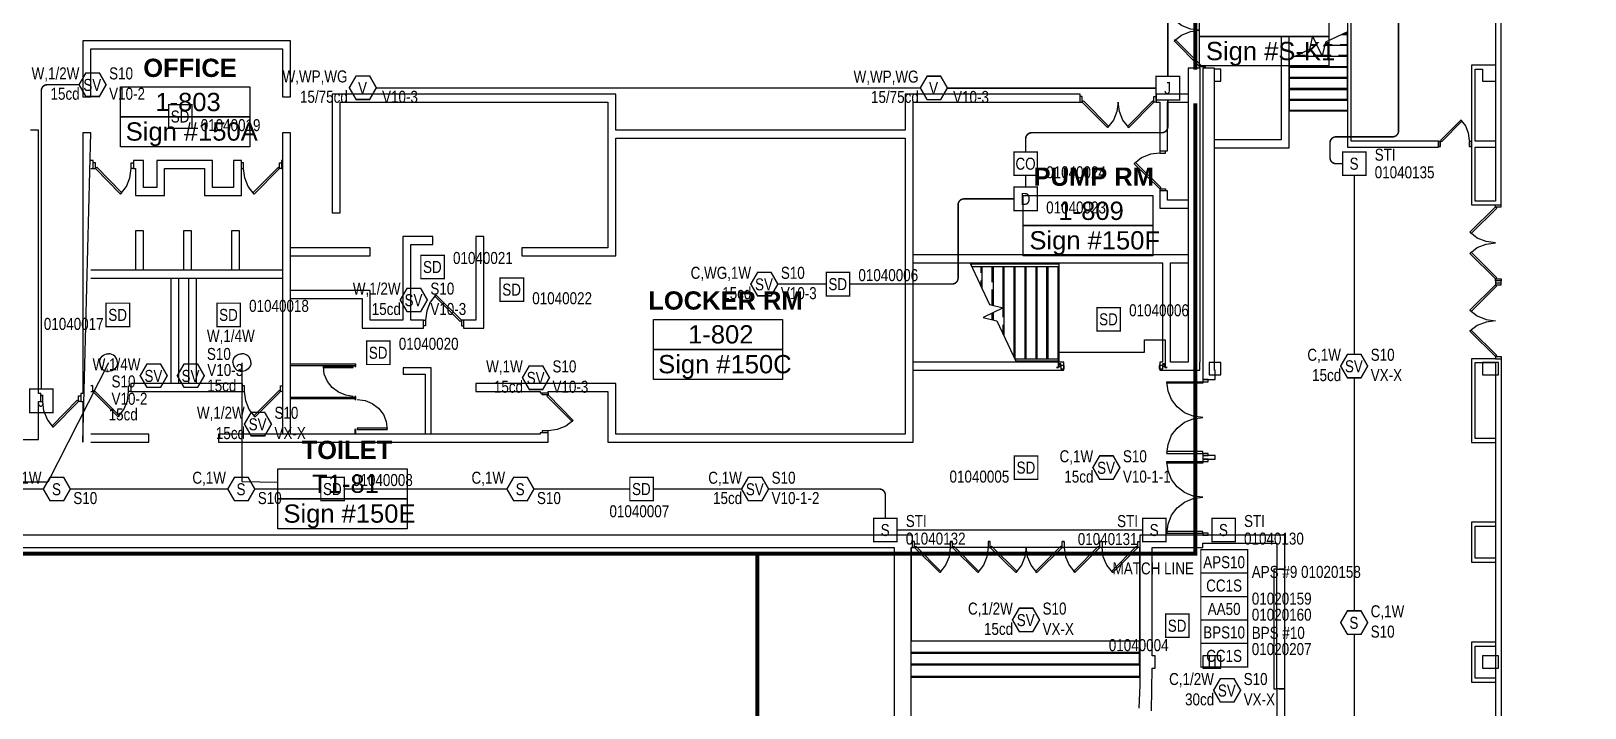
# Model space of a CAD drawing. Header units: inches. Extents: x 8199 to 15931, y 7617 to 15423.
# Drawn here: x 9695 to 11246, y 11676 to 12352 of the extents above; entities that cross this region are included whole.
import ezdxf
from ezdxf.enums import TextEntityAlignment as Align

# ---------------------------------------------------------------- set-up
doc = ezdxf.new("R2010")
doc.units = ezdxf.units.IN
doc.header["$LTSCALE"] = 0.25
doc.header["$MEASUREMENT"] = 0
for name, color, linetype in [('AMPLIFIER', 1, 'Continuous'), ('BACKGROUND', 8, 'Continuous'), ('CO DETECTOR', 1, 'Continuous'), ('CONDUIT', 6, 'Continuous'), ('HEAT DETECTOR', 1, 'Continuous'), ('JUNCTION BOX', 1, 'Continuous'), ('POWER SUPPLY', 1, 'Continuous'), ('PULL STATION', 1, 'Continuous'), ('SIGNAL MODULE', 1, 'Continuous'), ('SMOKE DETECTOR', 1, 'Continuous'), ('SPEAKER', 1, 'Continuous'), ('SPEAKER STROBE', 1, 'Continuous'), ('STROBE', 1, 'Continuous')]:
    doc.layers.add(name, color=color, linetype=linetype)
doc.styles.add('Arial', font='arial.ttf', dxfattribs={"width": 0.8})
doc.styles.add('ESSCOE_TEXT', font='arial.ttf', dxfattribs={"width": 0.8, "height": 12})
doc.styles.add('PDF Arial', font='arial.ttf')
doc.styles.add('PDF Arial Bold', font='arialbd.ttf')

# ---------------------------------------------------------------- blocks, each defined once
blk = doc.blocks.new('SIGA-278')
at = {"layer": 'PULL STATION', "const_width": 1.3}
blk.add_lwpolyline([(-11.5, -11.7), (-11.5, 11.7), (11.9, 11.7), (11.9, -11.7)], close=True, dxfattribs=at)
at = {"layer": 'PULL STATION', "style": 'Arial', "width": 0.8}
blk.add_text('S', height=12, dxfattribs=at).set_placement((0, 0), align=Align.MIDDLE)
for tag, p in [('ADDRESS', (20.6, 9)), ('ZONE', (20.6, -8.6))]:
    blk.add_attdef(tag, text='', height=12, dxfattribs=at).set_placement(p, align=Align.MIDDLE_LEFT)
blk.add_attdef('SUBSCRIPT', text='', height=12, dxfattribs=at).set_placement((-16.6, -9), align=Align.MIDDLE_RIGHT)
blk = doc.blocks.new('SIGA-HRD')
at = {"layer": 'HEAT DETECTOR', "const_width": 1.3}
blk.add_lwpolyline([(-11.5, -11.7), (-11.5, 11.7), (11.9, 11.7), (11.9, -11.7)], close=True, dxfattribs=at)
at = {"layer": 'HEAT DETECTOR', "style": 'Arial', "width": 0.8}
blk.add_text('D', height=12, dxfattribs=at).set_placement((0, 0), align=Align.MIDDLE)
for tag, p in [('ADDRESS', (20.6, 9)), ('ZONE', (20.6, -8.6))]:
    blk.add_attdef(tag, text='', height=12, dxfattribs=at).set_placement(p, align=Align.MIDDLE_LEFT)
blk.add_attdef('SUBSCRIPT', text='', height=12, dxfattribs=at).set_placement((-16.6, -9), align=Align.MIDDLE_RIGHT)
blk = doc.blocks.new('SIGA-COD')
at = {"layer": 'CO DETECTOR', "const_width": 1.3}
blk.add_lwpolyline([(-11.5, -11.7), (-11.5, 11.7), (11.9, 11.7), (11.9, -11.7)], close=True, dxfattribs=at)
at = {"layer": 'CO DETECTOR', "style": 'Arial', "width": 0.8}
blk.add_text('CO', height=12, dxfattribs=at).set_placement((0, 0), align=Align.MIDDLE)
for tag, p in [('ADDRESS', (20.6, 9)), ('ZONE', (20.6, -8.6))]:
    blk.add_attdef(tag, text='', height=12, dxfattribs=at).set_placement(p, align=Align.MIDDLE_LEFT)
blk.add_attdef('SUBSCRIPT', text='', height=12, dxfattribs=at).set_placement((-16.6, -9), align=Align.MIDDLE_RIGHT)
blk = doc.blocks.new('GC-S7')
at = {"layer": 'SPEAKER', "const_width": 1.46}
blk.add_lwpolyline([(13.8, 0.2), (7.1, 11.9), (-6.4, 11.9), (-13.2, 0.2), (-6.4, -11.5), (7.1, -11.5)], close=True, dxfattribs=at)
at = {"layer": 'SPEAKER', "style": 'Arial', "width": 0.8}
blk.add_text('S', height=12, dxfattribs=at).set_placement((0, 0), align=Align.MIDDLE)
for tag, p in [('C', (-15, 11.5)), ('1/2W', (-14.7, -8.8))]:
    blk.add_attdef(tag, text='', height=12, dxfattribs=at).set_placement(p, align=Align.MIDDLE_RIGHT)
blk.add_attdef('Speaker_Circuit', text='', height=12, dxfattribs=at).set_placement((16.8, -8.8), align=Align.MIDDLE_LEFT)
blk = doc.blocks.new('CS405-7A-T WITH LKW-1')
at = {"layer": 'STROBE', "const_width": 1.46}
blk.add_lwpolyline([(13.8, 0.2), (7.1, 11.9), (-6.4, 11.9), (-13.2, 0.2), (-6.4, -11.5), (7.1, -11.5)], close=True, dxfattribs=at)
at = {"layer": 'STROBE', "style": 'Arial', "width": 0.8}
blk.add_text('V', height=12, dxfattribs=at).set_placement((0, 0), align=Align.MIDDLE)
for tag, p in [('W-WP', (-15, 11.5)), ('15/75CD', (-14.7, -8.8))]:
    blk.add_attdef(tag, text='', height=12, dxfattribs=at).set_placement(p, align=Align.MIDDLE_RIGHT)
blk.add_attdef('Visual_Circuit', text='', height=12, dxfattribs=at).set_placement((19.5, -8.8), align=Align.MIDDLE_LEFT)
blk = doc.blocks.new('G4-S7VM')
at = {"layer": 'SPEAKER STROBE', "const_width": 1.46}
blk.add_lwpolyline([(13.8, 0.2), (7.1, 11.9), (-6.4, 11.9), (-13.2, 0.2), (-6.4, -11.5), (7.1, -11.5)], close=True, dxfattribs=at)
at = {"layer": 'SPEAKER STROBE', "style": 'Arial', "width": 0.8}
blk.add_text('SV', height=12, dxfattribs=at).set_placement((0, 0), align=Align.MIDDLE)
for tag, p in [('W', (-12.9, 11.5)), ('CANDELA', (-12.6, -8.8)), ('1/2W', (-12.6, -29.2))]:
    blk.add_attdef(tag, text='', height=12, dxfattribs=at).set_placement(p, align=Align.MIDDLE_RIGHT)
for tag, p in [('Speaker_Circuit', (16.8, 11.5)), ('Visual_Circuit', (16.8, -8.8))]:
    blk.add_attdef(tag, text='', height=12, dxfattribs=at).set_placement(p, align=Align.MIDDLE_LEFT)
blk = doc.blocks.new('SIGA-PD')
at = {"layer": 'SMOKE DETECTOR', "const_width": 1.3}
blk.add_lwpolyline([(-11.5, -11.7), (-11.5, 11.7), (11.9, 11.7), (11.9, -11.7)], close=True, dxfattribs=at)
at = {"layer": 'SMOKE DETECTOR', "style": 'Arial', "width": 0.8}
blk.add_text('SD', height=12, dxfattribs=at).set_placement((0, 0), align=Align.MIDDLE)
for tag, p in [('ADDRESS', (20.6, 9)), ('ZONE', (20.6, -8.6))]:
    blk.add_attdef(tag, text='', height=12, dxfattribs=at).set_placement(p, align=Align.MIDDLE_LEFT)
blk.add_attdef('SUBSCRIPT', text='', height=12, dxfattribs=at).set_placement((-16.6, -9), align=Align.MIDDLE_RIGHT)
blk = doc.blocks.new('GC-S7VM')
at = {"layer": 'SPEAKER STROBE', "const_width": 1.46}
blk.add_lwpolyline([(13.8, 0.2), (7.1, 11.9), (-6.4, 11.9), (-13.2, 0.2), (-6.4, -11.5), (7.1, -11.5)], close=True, dxfattribs=at)
at = {"layer": 'SPEAKER STROBE', "style": 'Arial', "width": 0.8}
blk.add_text('SV', height=12, dxfattribs=at).set_placement((0, 0), align=Align.MIDDLE)
for tag, p in [('C', (-12.9, 11.5)), ('CANDELA', (-12.6, -8.8)), ('1/2W', (-12.6, -29.2))]:
    blk.add_attdef(tag, text='', height=12, dxfattribs=at).set_placement(p, align=Align.MIDDLE_RIGHT)
for tag, p in [('Speaker_Circuit', (16.8, 11.5)), ('Visual_Circuit', (16.8, -8.8))]:
    blk.add_attdef(tag, text='', height=12, dxfattribs=at).set_placement(p, align=Align.MIDDLE_LEFT)
blk = doc.blocks.new('APS10A')
at = {"layer": 'POWER SUPPLY', "const_width": 1.25}
blk.add_lwpolyline([(-23.2, 12.4), (23.6, 12.4), (23.6, -11), (-23.2, -11)], close=True, dxfattribs=at)
at = {"layer": 'POWER SUPPLY', "style": 'Arial', "width": 0.8}
blk.add_text('APS10', height=12, dxfattribs=at).set_placement((0, 0), align=Align.MIDDLE)
for tag, p in [('SUBSCRIPT', (27.6, 11)), ('PANEL_#', (27.6, -9.7))]:
    blk.add_attdef(tag, text='', height=12, dxfattribs=at).set_placement(p, align=Align.MIDDLE_LEFT)
blk = doc.blocks.new('SIGA-CC1S')
at = {"layer": 'SIGNAL MODULE', "const_width": 1.25}
blk.add_lwpolyline([(-23.2, 12.4), (23.6, 12.4), (23.6, -11), (-23.2, -11)], close=True, dxfattribs=at)
at = {"layer": 'SIGNAL MODULE', "style": 'Arial', "width": 0.8}
blk.add_text('CC1S', height=12, dxfattribs=at).set_placement((0, 0), align=Align.MIDDLE)
for tag, p in [('ADDRESS', (28.8, 11.6)), ('SUBSCRIPT', (28.8, -10.7))]:
    blk.add_attdef(tag, text='', height=12, dxfattribs=at).set_placement(p, align=Align.MIDDLE_LEFT)
blk = doc.blocks.new('SIGA-AA50')
at = {"layer": 'AMPLIFIER', "const_width": 1.25}
blk.add_lwpolyline([(-23.2, 12.4), (23.6, 12.4), (23.6, -11), (-23.2, -11)], close=True, dxfattribs=at)
at = {"layer": 'AMPLIFIER', "style": 'Arial', "width": 0.8}
blk.add_text('AA50', height=12, dxfattribs=at).set_placement((0, 0), align=Align.MIDDLE)
blk.add_attdef('SUBSCRIPT', text='', height=12, dxfattribs=at).set_placement((27.6, 11), align=Align.MIDDLE_LEFT)
blk = doc.blocks.new('BPS10A')
at = {"layer": 'POWER SUPPLY', "const_width": 1.25}
blk.add_lwpolyline([(-23.2, 12.4), (23.6, 12.4), (23.6, -11), (-23.2, -11)], close=True, dxfattribs=at)
at = {"layer": 'POWER SUPPLY', "style": 'Arial', "width": 0.8}
blk.add_text('BPS10', height=12, dxfattribs=at).set_placement((0, 0), align=Align.MIDDLE)
for tag, p in [('SUBSCRIPT', (27.6, 11)), ('PANEL_#', (27.6, -9.7))]:
    blk.add_attdef(tag, text='', height=12, dxfattribs=at).set_placement(p, align=Align.MIDDLE_LEFT)
blk = doc.blocks.new('JUNCTION BOX')
at = {"const_width": 1.3}
blk.add_lwpolyline([(-11.5, -11.7), (-11.5, 11.7), (11.9, 11.7), (11.9, -11.7)], close=True, dxfattribs=at)
at = {"style": 'Arial', "width": 0.8}
blk.add_text('J', height=12, dxfattribs=at).set_placement((0, 0), align=Align.MIDDLE)
blk.add_attdef('SUBSCRIPT', text='', height=12, dxfattribs=at).set_placement((-16.6, -9), align=Align.MIDDLE_RIGHT)

msp = doc.modelspace()

# ---------------------------------------------------------------- linework, layer by layer
at = {"lineweight": 0, "const_width": 4}
for points in [[(12241.7, 12975), (10857, 12975), (10857, 12313.2)], [(10857, 12279.8), (10857, 11830.1), (10419.9, 11830.1), (10419.9, 11086.4)], [(10419.9, 11830.1), (8518.9, 11830.1)]]:
    msp.add_lwpolyline(points, dxfattribs=at)
at = {"layer": 'BACKGROUND'}
for points in [[(11131.1, 12129.9), (11138.5, 12135.6), (11147.4, 12139.1), (11156.6, 12140.4), (11147.4, 12141.6), (11138.5, 12145.1), (11131.1, 12150.9), (11156.6, 12176.4), (11156.6, 12178.3), (11162.4, 12178.3), (11162.4, 12490.5), (11156.6, 12490.5), (11156.6, 12492.4), (11131.1, 12517.9), (11138.5, 12523.6), (11147.4, 12527.1), (11156.6, 12528.4), (11162.4, 12528.4), (11162.4, 12530.3), (11156.6, 12530.3), (11156.6, 12528.4)], [(10876.3, 12482.8), (10880.7, 12482.8), (10880.7, 12413.4), (10884.9, 12413.4), (10884.9, 12482.8), (11008.8, 12482.8), (11008.8, 12242), (11008.8, 12235.9), (11099.6, 12235.9), (11099.6, 12242), (11012.6, 12242), (11012.6, 12482.8), (11012.6, 12487), (10898.2, 12487), (10898.2, 12495.9), (10898.2, 12500), (10876.3, 12500)], [(10836.1, 12342), (10843.4, 12347.8), (10852.1, 12351.3), (10861.3, 12352.5), (10852.1, 12353.8), (10843.4, 12357.3), (10836.1, 12363.1)], [(10876.3, 12235.3), (10942.8, 12235.3), (10950.8, 12235.3), (10950.8, 12346.5), (10942.8, 12346.5), (10942.8, 12243.3), (10876.3, 12243.3)], [(11008.8, 12282.8), (11008.8, 12293.6), (11008.8, 12304.8), (11008.8, 12315.6), (11008.8, 12326.7), (11008.8, 12337.6), (11008.8, 12348.4), (11008.8, 12350.9), (10987.1, 12340.8), (10983.6, 12327.1), (10974.1, 12347.1), (10970.9, 12333.4), (10948.9, 12323.2)], [(11003.4, 12348.4), (11008.8, 12348.4)], [(11005.6, 12349.7), (11008.8, 12349.7)], [(10971.8, 12337.6), (10978.5, 12337.6)], [(10972.2, 12338.5), (10978.2, 12338.5)], [(10986.2, 12337.6), (11008.8, 12337.6)], [(10986.5, 12338.5), (10993.8, 12338.5)], [(11001.5, 12338.5), (11008.8, 12338.5)], [(10575.5, 12120.3), (10824.3, 12120.3), (10824.3, 12021.2), (10821.5, 12021.2), (10821.5, 12013.2), (10824.3, 12013.2), (10832.3, 12013.2), (10861.6, 12013.2), (10861.6, 12021.2), (10861.9, 12021.2), (10861.9, 12314.6), (10849.8, 12314.6)], [(10861.3, 12314.6), (10861.3, 12316.5), (10867, 12316.5), (10867, 12314.6)], [(10876.3, 12314.6), (10864.5, 12314.6), (10864.5, 12013.2), (10864.5, 12004), (10876.9, 12004), (10876.9, 12013.2), (10876.3, 12013.2)], [(10876.3, 12301.6), (10882.6, 12301.6), (10882.6, 12313.7), (10876.3, 12313.7)], [(10951.1, 12282.8), (11008.8, 12282.8), (11008.8, 12271.9), (10951.1, 12271.9), (10951.1, 12282.8), (10951.1, 12293.6), (10951.1, 12304.8), (10951.1, 12315.6), (10951.1, 12324.2)], [(10951.1, 12315.6), (11008.8, 12315.6)], [(10956.2, 12326.7), (11008.8, 12326.7)], [(10958.5, 12327.7), (10967.1, 12327.7)], [(10974.7, 12327.7), (10983.3, 12327.7)], [(10983.6, 12327.7), (10992.5, 12327.7)], [(10999.9, 12327.7), (11008.8, 12327.7)], [(11156.6, 12317.8), (11136.5, 12317.8), (11132.7, 12317.8), (11132.7, 12242), (11132.7, 12235.9), (11132.7, 12178.3), (11136.5, 12178.3), (11156.6, 12178.3)], [(11156.6, 12242), (11136.5, 12242), (11136.5, 12313.7), (11143.6, 12313.7), (11143.6, 12301.6), (11156.6, 12301.6)], [(10951.1, 12304.8), (11008.8, 12304.8)], [(10575.5, 12280.9), (10742.1, 12280.9), (10742.1, 12288.8), (10575.5, 12288.8), (10567.6, 12288.8), (10567.6, 12252.8), (10278.6, 12252.8), (10278.6, 12280.9), (10278.6, 12288.8), (10003.7, 12288.8), (9995.7, 12288.8), (9995.7, 12170.3), (10003.7, 12170.3), (10003.7, 12280.9), (10270.6, 12280.9), (10270.6, 12135.3), (10184.9, 12135.3), (10184.9, 12127.3), (10270.6, 12127.3), (10278.6, 12127.3), (10278.6, 12244.9), (10567.6, 12244.9), (10567.6, 11949.5), (10278.6, 11949.5), (10278.6, 11991.9), (10278.6, 11999.9), (10139.1, 11999.9), (10139.1, 11991.9), (10203.1, 11991.9), (10203.1, 11990.6), (10211.1, 11990.6), (10211.1, 11988.7), (10236.2, 11963.2), (10228.9, 11957.5), (10220.3, 11954), (10211.1, 11952.7)], [(10742.1, 12280.9), (10744.1, 12280.9), (10744.1, 12286.6), (10742.1, 12286.6)], [(10818, 12280.9), (10815.7, 12280.9), (10815.7, 12286.6), (10818, 12286.6)], [(10849.8, 12288.8), (10818, 12288.8), (10818, 12280.9), (10821.5, 12280.9), (10821.5, 12232.1), (10829.4, 12232.1), (10829.4, 12280.9), (10849.8, 12280.9)], [(10951.1, 12293.6), (11008.8, 12293.6)], [(10790.6, 12255.4), (10784.8, 12263), (10781.3, 12271.6), (10780.1, 12280.9), (10778.8, 12271.6), (10775.3, 12263), (10769.5, 12255.4)], [(9414.3, 11972.5), (9421.6, 11966.7), (9430.2, 11963.2), (9439.4, 11962), (9439.4, 11960), (9439.4, 11944.1), (9447.4, 11944.1), (9702.6, 11944.1), (9702.6, 11952.1), (9702.6, 11982), (9704.8, 11982), (9704.8, 11990), (9702.6, 11990), (9702.6, 12252.8), (9694.6, 12252.8)], [(11122.2, 12263), (11126.7, 12257.3), (11129.5, 12250.3), (11130.5, 12242.6)], [(9754.8, 12250.3), (9746.9, 12250.3), (9746.9, 11990), (9744.7, 11990), (9744.7, 11982), (9746.9, 11982), (9746.9, 11941.6)], [(9954, 12250.3), (9946, 12250.3)], [(11156.6, 12182.1), (11136.5, 12182.1), (11136.5, 12235.9), (11156.6, 12235.9)], [(9754.8, 12214.6), (9757.1, 12214.6), (9757.1, 12222.6), (9754.8, 12222.6)], [(9757.1, 12214.6), (9759.3, 12214.6), (9759.3, 12220.3), (9757.1, 12220.3)], [(9797.2, 12214.6), (9795, 12214.6), (9795, 12220.3), (9797.2, 12220.3)], [(9905.2, 12222.6), (9905.2, 12222.6)], [(9905.2, 12214.6), (9907.1, 12214.6), (9907.1, 12220.3), (9905.2, 12220.3)], [(9945, 12214.6), (9943.1, 12214.6), (9943.1, 12220.3), (9945, 12220.3)], [(9946, 12222.6), (9945, 12222.6), (9945, 12214.6), (9946, 12214.6)], [(10821.5, 12229.9), (10812.2, 12228.9), (10803.3, 12225.1), (10796, 12219.4), (10821.5, 12194.2), (10821.5, 12192.3), (10821.5, 12175.1), (10829.4, 12175.1), (10849.8, 12175.1)], [(10796, 12219.4), (10797.3, 12220.6), (10822.7, 12195.5), (10821.5, 12194.2), (10827.2, 12194.2), (10827.2, 12192.3)], [(10821.5, 12232.1), (10821.5, 12229.9), (10827.2, 12229.9), (10827.2, 12232.1)], [(9784.5, 12189.1), (9790.2, 12196.8), (9793.7, 12205.4), (9795, 12214.6)], [(9905.2, 12214.6), (9905.2, 12214.6)], [(9917.6, 12189.1), (9911.9, 12196.8), (9908.4, 12205.4), (9907.1, 12214.6)], [(10849.8, 12183.1), (10829.4, 12183.1), (10829.4, 12192.3), (10821.5, 12192.3)], [(11131.1, 12150.9), (11132.4, 12149.6), (11157.9, 12175.1), (11156.6, 12176.4), (11162.4, 12176.4), (11162.4, 12178.3)], [(9807.4, 12113), (9807.4, 12152.5), (9799.4, 12152.5), (9799.4, 12113)], [(9855.2, 12113), (9855.2, 12152.5), (9847.2, 12152.5), (9847.2, 12113)], [(9903, 12113), (9903, 12152.5), (9895, 12152.5), (9895, 12113)], [(9954, 12084.9), (10025.6, 12084.9), (10025.6, 12055.3), (10033.6, 12055.3), (10086.8, 12055.3), (10086.8, 12063.3), (10074.1, 12063.3), (10074.1, 12138.8), (10096.1, 12138.8), (10096.1, 12146.7), (10066.1, 12146.7), (10066.1, 12138.8), (10066.1, 12063.3), (10033.6, 12063.3), (10033.6, 12084.9), (10033.6, 12092.9), (9954, 12092.9)], [(9954, 12127.3), (10033.6, 12127.3), (10033.6, 12135.3), (9954, 12135.3)], [(10849.8, 12128.3), (10575.5, 12128.3)], [(10643.4, 12110.4), (10643.4, 12116.8)], [(10644.3, 12094.2), (10644.3, 12116.8)], [(10654.2, 12101.2), (10654.2, 12116.8)], [(10655.5, 12077.9), (10655.5, 12116.8)], [(10666.3, 12047.3), (10666.3, 12116.8)], [(10677.1, 12024.4), (10677.1, 12116.8)], [(10688.3, 12024.4), (10688.3, 12116.8)], [(10699.1, 12024.4), (10699.1, 12116.8)], [(10710.3, 12024.4), (10710.3, 12116.8)], [(10849.8, 12021.2), (10832.3, 12021.2), (10832.3, 12120.3), (10849.8, 12120.3)], [(9834.5, 12105), (9834.5, 11999.9)], [(9842.5, 11999.9), (9842.5, 12105)], [(9852.3, 12105), (9852.3, 11999.9)], [(9860.3, 11999.9), (9860.3, 12105)], [(10643.4, 12096.4), (10643.4, 12102.8)], [(11156.6, 12102.5), (11156.6, 12104.4), (11162.4, 12104.4), (11162.4, 12102.5)], [(11156.6, 12100.5), (11156.6, 12098.6), (11162.4, 12098.6), (11162.4, 12100.5)], [(10099.2, 12088.4), (10093.5, 12081.1), (10090, 12072.5), (10088.7, 12063.3)], [(10654.2, 12078.2), (10654.2, 12093.9)], [(10654.2, 12063.6), (10654.2, 12070.3)], [(10655.5, 12063.6), (10655.5, 12070.6)], [(10665.4, 12066.1), (10665.4, 12075.4)], [(11131.1, 12073.1), (11138.5, 12067.4), (11147.4, 12063.9), (11156.6, 12062.6), (11147.4, 12061.4), (11138.5, 12057.9), (11131.1, 12052.1), (11156.6, 12026.9), (11156.6, 12024.7), (11162.4, 12024.7), (11162.4, 11419.4), (11156.6, 11419.4), (11156.6, 11417.2), (11131.1, 11392), (11138.5, 11386.3), (11147.4, 11382.8), (11156.6, 11381.5), (11147.4, 11380.2), (11138.5, 11376.7), (11131.1, 11371)], [(10086.8, 12063.3), (10088.7, 12063.3), (10088.7, 12057.5), (10086.8, 12057.5)], [(10126.6, 12063.3), (10124.7, 12063.3), (10124.7, 12057.5), (10126.6, 12057.5)], [(10665.4, 12049.2), (10665.4, 12058.5)], [(11131.1, 12052.1), (11132.4, 12053.4), (11157.9, 12027.9), (11156.6, 12026.9), (11162.4, 12026.9), (11162.4, 12024.7)], [(10720.5, 12016.1), (10718.6, 12016.1), (10720.5, 12016.1), (10720.5, 12018.7), (10720.5, 12018.3), (10720.5, 12016.1), (10720.5, 12031.4), (10806.2, 12031.4), (10806.2, 12043.5), (10826.9, 12043.5), (10826.9, 12031.4), (10826.9, 12016.1)], [(9772.4, 12020.6), (9711.8, 11901.7), (9682.8, 11901.7)], [(9905.5, 12020.6), (9905.5, 11902.1), (9941.5, 11901.7)], [(9954, 12018), (10018.3, 12018), (10018.3, 12017.1), (10019.3, 12017.1), (10019.3, 12019.3), (10018.3, 12019.3), (9954, 12019.3)], [(10575.5, 12013.2), (10722.7, 12013.2), (10725.9, 12013.2), (10725.9, 12021.2), (10722.7, 12021.2), (10575.5, 12021.2)], [(10720.5, 12018.7), (10720.5, 12018.7)], [(10720.5, 12018.7), (10720.5, 12018.7)], [(10720.5, 12018.7), (10720.5, 12018.7)], [(10720.5, 12018.7), (10720.5, 12018.7)], [(10720.5, 12018.7), (10720.5, 12018.7)], [(10720.5, 12018.7), (10720.5, 12018.7)], [(10723, 12019.6), (10723, 12019.6)], [(10824.3, 12019.6), (10824.3, 12019.6)], [(10826.9, 12018.7), (10826.9, 12018.7)], [(10826.9, 12018.7), (10826.9, 12018.7)], [(10826.9, 12018.7), (10826.9, 12018.7)], [(10826.9, 12018.7), (10826.9, 12018.7)], [(10826.9, 12018.7), (10826.9, 12018.7)], [(11156.6, 12024.7), (11136.5, 12024.7), (11132.7, 12024.7), (11132.7, 11941.2), (11136.5, 11941.2), (11156.6, 11941.2)], [(11156.6, 11945.1), (11136.5, 11945.1), (11136.5, 12020.9), (11156.6, 12020.9)], [(10016.7, 11987.1), (10009.1, 11988.4), (10001.8, 11991.3), (9995.7, 11996), (9990.9, 12002.1), (9987.7, 12009.4), (9986.8, 12017.1), (9986.8, 12016.1), (10016.7, 12016.1), (10016.7, 12017.1), (9986.8, 12017.1)], [(10094.5, 11949.5), (10094.5, 12015.5), (10088.4, 12015.5), (10066.4, 12015.5), (10066.4, 12009.4), (10088.4, 12009.4), (10088.4, 11949.5)], [(10718.6, 12016.1), (10718.6, 12016.1)], [(10718.6, 12016.1), (10718.6, 12016.1)], [(10718.6, 12016.1), (10718.6, 12016.1)], [(10718.6, 12016.1), (10718.6, 12016.1)], [(10718.6, 12016.1), (10718.6, 12016.1)], [(10718.6, 12016.1), (10718.6, 12016.1)], [(10718.6, 12016.1), (10718.6, 12016.1)], [(10720.5, 12016.1), (10720.5, 12016.1)], [(10720.5, 12016.1), (10720.5, 12016.1)], [(10720.5, 12016.1), (10720.5, 12016.1)], [(10720.5, 12016.1), (10720.5, 12016.1)], [(10720.5, 12016.1), (10720.5, 12016.1)], [(10720.5, 12016.1), (10720.5, 12016.1)], [(10720.5, 12016.1), (10720.5, 12016.1)], [(10720.5, 12016.1), (10720.5, 12016.1)], [(10720.5, 12016.1), (10720.5, 12016.1)], [(10723, 12017.1), (10723, 12017.1)], [(10824.3, 12017.1), (10824.3, 12017.1)], [(10826.9, 12016.1), (10826.9, 12016.1)], [(10826.9, 12016.1), (10826.9, 12016.1)], [(10826.9, 12016.1), (10826.9, 12016.1)], [(10826.9, 12016.1), (10826.9, 12016.1)], [(10826.9, 12016.1), (10826.9, 12016.1)], [(10826.9, 12016.1), (10826.9, 12016.1)], [(10826.9, 12016.1), (10826.9, 12016.1)], [(10826.9, 12016.1), (10826.9, 12016.1)], [(10828.5, 12016.1), (10828.5, 12016.1)], [(10828.8, 12016.1), (10828.8, 12016.1)], [(10828.8, 12016.1), (10828.8, 12016.1)], [(10828.8, 12016.1), (10828.8, 12016.1)], [(10828.8, 12016.1), (10828.8, 12016.1)], [(10828.8, 12016.1), (10828.8, 12016.1)], [(9704.8, 11982), (9706.7, 11982), (9706.7, 11987.8), (9704.8, 11987.8)], [(9744.7, 11982), (9742.4, 11982), (9742.4, 11987.8), (9744.7, 11987.8)], [(9754.8, 11991.9), (9756.8, 11991.9), (9756.8, 11997.6), (9754.8, 11997.6)], [(9781.9, 11966.7), (9787.7, 11974.1), (9791.5, 11982.7), (9792.4, 11991.9)], [(9794.7, 11991.9), (9792.4, 11991.9), (9792.4, 11997.6), (9794.7, 11997.6)], [(9794.7, 11999.9), (9794.7, 11991.9), (9906.2, 11991.9), (9906.2, 11999.9)], [(9906.2, 11991.9), (9908.1, 11991.9), (9908.1, 11997.6), (9906.2, 11997.6)], [(9918.6, 11966.7), (9912.9, 11974.1), (9909.4, 11982.7), (9908.1, 11991.9)], [(9946, 11991.9), (9944.1, 11991.9), (9944.1, 11997.6), (9946, 11997.6)], [(10236.2, 11963.2), (10235, 11962), (10209.8, 11987.4), (10211.1, 11988.7), (10205.3, 11988.7), (10205.3, 11990.6)], [(10211.1, 11990.6), (10211.1, 11991.9), (10270.6, 11991.9), (10270.6, 11941.6), (10278.6, 11941.6), (10575.5, 11941.6), (10575.5, 11949.5)], [(10828.5, 11930.1), (10829.8, 11939.3), (10833.3, 11948.3), (10839, 11955.6), (10846.3, 11961.3), (10854.9, 11964.8), (10864.5, 11966.1), (10854.9, 11967.4), (10846.3, 11970.9), (10839, 11976.6), (10833.3, 11983.9), (10829.8, 11992.5), (10828.5, 12001.8)], [(9717.3, 11956.5), (9711.5, 11964.2), (9708, 11972.8), (9706.7, 11982)], [(9954, 11985.2), (10018.3, 11985.2), (10018.3, 11983.9), (10019.3, 11983.9), (10019.3, 11987.1), (10018.3, 11987.1), (10018.3, 11986.2), (9954, 11986.2)], [(10020.5, 11983.9), (10028.5, 11983), (10035.5, 11980.1), (10041.9, 11975.3), (10046.7, 11969), (10049.5, 11962), (10050.5, 11954), (10050.5, 11955.3), (10020.5, 11955.3), (10020.5, 11954), (10050.5, 11954)], [(9754.8, 11941.6), (9812.5, 11941.6), (9812.5, 11949.5), (9754.8, 11949.5)], [(9882.3, 11949.5), (9882.3, 11941.6), (10211.1, 11941.6), (10211.1, 11949.5), (10211.1, 11950.8), (10203.1, 11950.8), (10203.1, 11949.5)], [(10019.3, 11949.5), (10019.3, 11954), (10018.3, 11954), (10018.3, 11949.5)], [(10211.1, 11950.8), (10211.1, 11952.7), (10205.3, 11952.7), (10205.3, 11950.8)], [(10828.5, 11850.5), (10829.8, 11859.7), (10833.3, 11868.6), (10839, 11875.9), (10846.3, 11881.7), (10854.9, 11885.2), (10864.5, 11886.5), (10854.9, 11887.7), (10846.3, 11891.2), (10839, 11897), (10833.3, 11904.3), (10829.8, 11912.9), (10828.5, 11922.1)], [(10573.6, 11653.2), (10573.6, 11836.4), (10574.9, 11836.4), (10574.9, 11848.5), (10573.6, 11848.5), (10556.4, 11848.5), (9381.8, 11848.5)], [(10940.3, 11695.3), (10946.4, 11695.3), (10946.4, 11814.8), (10946.4, 11848.5), (10938.4, 11848.5), (10876.9, 11848.5), (10864.5, 11848.5), (10801.7, 11848.5), (10801.7, 11836.4), (10799.8, 11836.4), (10774.6, 11811.3), (10768.9, 11818.6), (10765.1, 11827.2), (10764.1, 11836.4), (10761.9, 11836.4), (10736.7, 11811.3), (10735.4, 11812.5), (10760.6, 11837.7), (10761.9, 11836.4)], [(11156.6, 11861.6), (11136.5, 11861.6), (11132.7, 11861.6), (11132.7, 11821.8), (11136.5, 11821.8), (11156.6, 11821.8)], [(11156.6, 11825.6), (11136.5, 11825.6), (11136.5, 11857.5), (11156.6, 11857.5)], [(9381.8, 11836.4), (10556.4, 11836.4), (10556.4, 11653.2)], [(10573.6, 11719.2), (10801.4, 11719.2), (10801.4, 11731), (10801.4, 11743.1), (10801.7, 11743.1), (10801.7, 11836.4), (10574.9, 11836.4), (10576.8, 11836.4), (10576.8, 11842.2), (10574.9, 11842.2)], [(10573.6, 11836.4), (10573.6, 11743.1), (10801.7, 11743.1)], [(10614.7, 11836.4), (10612.5, 11836.4), (10611.5, 11827.2), (10607.7, 11818.6), (10602, 11811.3)], [(10612.5, 11842.2), (10612.5, 11836.4), (10614.7, 11836.4), (10614.7, 11842.2), (10612.5, 11842.2), (10614.7, 11842.2)], [(10652.3, 11836.4), (10650.4, 11836.4), (10649.1, 11827.2), (10645.6, 11818.6), (10639.9, 11811.3)], [(10650.4, 11842.2), (10650.4, 11836.4), (10652.3, 11836.4), (10652.3, 11842.2), (10650.4, 11842.2), (10652.3, 11842.2)], [(10698.8, 11811.3), (10693.1, 11818.6), (10689.6, 11827.2), (10688.3, 11836.4), (10687, 11827.2), (10683.5, 11818.6), (10677.8, 11811.3)], [(10726.2, 11842.2), (10726.2, 11836.4), (10724.3, 11836.4), (10724.3, 11842.2), (10726.2, 11842.2), (10724.3, 11842.2)], [(10724.3, 11836.4), (10726.2, 11836.4), (10727.5, 11827.2), (10731, 11818.6), (10736.7, 11811.3)], [(10764.1, 11842.2), (10764.1, 11836.4), (10761.9, 11836.4), (10761.9, 11842.2), (10764.1, 11842.2), (10761.9, 11842.2)], [(10774.6, 11811.3), (10773.4, 11812.5), (10798.5, 11837.7), (10799.8, 11836.4), (10799.8, 11842.2), (10801.7, 11842.2)], [(10801.7, 11836.4), (10801.7, 11721.7), (10801.7, 11698.8), (10800.8, 11675.9)], [(10813.2, 11673.3), (10813.8, 11694.7), (10814.1, 11716), (10817, 11716), (10817, 11728.1), (10814.1, 11728.1), (10814.1, 11836.4), (10864.5, 11836.4), (10864.5, 11840.6), (10876.9, 11840.6), (10938.4, 11840.6), (10938.4, 11814.8), (10946.4, 11814.8), (10940.3, 11814.8)], [(10938.4, 11695.3), (10938.4, 11814.8)], [(10573.6, 11743.1), (10801.4, 11743.1)], [(11156.6, 11741.8), (11136.5, 11741.8), (11132.7, 11741.8), (11132.7, 11702), (11136.5, 11702), (11156.6, 11702)], [(10573.6, 11731), (10801.4, 11731)], [(11156.6, 11706.1), (11136.5, 11706.1), (11136.5, 11738), (11156.6, 11738)], [(10801.4, 11719.2), (10801.4, 11707.1), (10801.7, 11707.1)], [(10573.6, 11707.1), (10801.4, 11707.1)], [(10940.3, 11653.6), (10946.4, 11653.6), (10946.4, 11695.3), (10938.4, 11695.3), (10938.4, 11653.6), (10946.4, 11653.6), (10946.4, 11534.1), (10940.3, 11534.1)]]:
    msp.add_lwpolyline(points, dxfattribs=at)
at = {"layer": 'BACKGROUND', "ltscale": 0.903333}
msp.add_lwpolyline([(11156.6, 12490.5), (11156.6, 12182.1)], dxfattribs=at)
at = {"layer": 'BACKGROUND'}
for points in [[(10861.3, 12346.5), (10861.3, 12376.4), (10990.3, 12376.4), (10990.3, 12346.5)], [(10861.3, 12316.9), (10861.3, 12346.5), (10990.3, 12346.5), (10990.3, 12316.9)], [(9754.8, 12342), (9746.9, 12342), (9746.9, 12286), (9754.8, 12286), (9754.8, 12334.1), (9946, 12334.1), (9946, 12286), (9954, 12286), (9954, 12334.1), (9954, 12342)], [(10862.6, 12317.8), (10837.1, 12343.3), (10836.1, 12342), (10861.3, 12316.5)], [(9784.5, 12266.2), (9784.5, 12296.2), (9913.5, 12296.2), (9913.5, 12266.2)], [(10745.3, 12282.1), (10770.8, 12256.6), (10769.5, 12255.4), (10744.1, 12280.9)], [(10814.8, 12282.1), (10789.3, 12256.6), (10790.6, 12255.4), (10815.7, 12280.9)], [(9784.5, 12236.3), (9784.5, 12266.2), (9913.5, 12266.2), (9913.5, 12236.3)], [(11103.1, 12241.4), (11123.5, 12262.1), (11122.2, 12263), (11101.8, 12242.6)], [(11099.6, 12236.6), (11101.8, 12236.6), (11101.8, 12241.4), (11099.6, 12241.4)], [(11130.5, 12236.6), (11132.7, 12236.6), (11132.7, 12241.4), (11130.5, 12241.4)], [(9868.3, 12214.6), (9868.3, 12187.5), (9876.2, 12187.5), (9905.2, 12187.5), (9905.2, 12195.5), (9905.2, 12214.6), (9905.2, 12222.6), (9897.3, 12222.6), (9897.3, 12195.5), (9876.2, 12195.5), (9876.2, 12214.6), (9876.2, 12222.6), (9828.4, 12222.6), (9820.5, 12222.6), (9820.5, 12195.5), (9807.4, 12195.5), (9807.4, 12222.6), (9799.4, 12222.6), (9797.2, 12222.6), (9797.2, 12214.6), (9799.4, 12214.6), (9799.4, 12187.5), (9807.4, 12187.5), (9828.4, 12187.5), (9828.4, 12195.5), (9828.4, 12214.6)], [(9760.6, 12215.9), (9785.8, 12190.4), (9784.5, 12189.1), (9759.3, 12214.6)], [(9941.9, 12215.9), (9916.4, 12190.4), (9917.6, 12189.1), (9943.1, 12214.6)], [(10685.4, 12157.6), (10685.4, 12187.5), (10814.5, 12187.5), (10814.5, 12157.6)], [(10126.6, 12055.3), (10147, 12055.3), (10147, 12063.3), (10147, 12146.7), (10139.1, 12146.7), (10139.1, 12063.3), (10126.6, 12063.3)], [(10685.4, 12127.6), (10685.4, 12157.6), (10814.5, 12157.6), (10814.5, 12127.6)], [(11157.9, 12105.6), (11132.4, 12131.1), (11131.1, 12129.9), (11156.6, 12104.4)], [(10665.4, 12075.4), (10645.3, 12065.8), (10659, 12062.6), (10678.4, 12021.5), (10721.1, 12021.5), (10721.1, 12023.4), (10721.1, 12118.1), (10721.1, 12120), (10632.5, 12120), (10651.7, 12078.9)], [(10632.9, 12119), (10633.8, 12116.8), (10721.1, 12116.8), (10721.1, 12119)], [(11157.9, 12097.4), (11132.4, 12071.9), (11131.1, 12073.1), (11156.6, 12098.6)], [(11156.6, 12102.5), (11156.6, 12100.5), (11162.4, 12100.5), (11162.4, 12102.5)], [(10123.4, 12062), (10098, 12087.2), (10099.2, 12088.4), (10124.7, 12063.3)], [(10316.2, 12034), (10316.2, 12063.9), (10445.2, 12063.9), (10445.2, 12034)], [(10316.2, 12004), (10316.2, 12034), (10445.2, 12034), (10445.2, 12004)], [(10676.8, 12024.4), (10677.8, 12022.5), (10721.1, 12022.5), (10721.1, 12024.4)], [(10720.5, 12017.1), (10723, 12017.1), (10723, 12018.7), (10722.7, 12018.7), (10722.7, 12018.3), (10720.8, 12018.3), (10720.8, 12019.6), (10722.7, 12019.6), (10722.7, 12019.3), (10723, 12019.3), (10723, 12019.6), (10720.5, 12019.6)], [(10826.6, 12017.1), (10826.6, 12019.6), (10824.3, 12019.6), (10824.3, 12019.3), (10824.7, 12019.3), (10824.7, 12019.6), (10826.6, 12019.6), (10826.6, 12018.3), (10824.7, 12018.3), (10824.7, 12018.7), (10824.3, 12018.7), (10824.3, 12017.1)], [(10826.6, 12018.7), (10826.6, 12016.1), (10826.9, 12016.1), (10826.9, 12018.3), (10826.9, 12018.7)], [(10870.8, 12020.9), (10870.8, 12008.8), (10882.6, 12008.8), (10882.6, 12020.9)], [(11143.6, 12008.8), (11159.5, 12008.8), (11159.5, 12020.9), (11143.6, 12020.9)], [(10722.7, 12018), (10722.7, 12014.5), (10726.2, 12014.5), (10726.2, 12018)], [(10821.1, 12018), (10821.1, 12014.5), (10824.7, 12014.5), (10824.7, 12018)], [(10828.5, 12016.1), (10826.9, 12016.1), (10828.8, 12016.1)], [(10869.9, 12001.8), (10869.9, 12004), (10864.5, 12004), (10864.5, 12001.8)], [(9758, 11993.2), (9783.2, 11967.7), (9781.9, 11966.7), (9756.8, 11991.9)], [(9942.8, 11993.2), (9917.3, 11967.7), (9918.6, 11966.7), (9944.1, 11991.9)], [(10864.5, 12000.2), (10828.5, 12000.2), (10828.5, 12001.8), (10864.5, 12001.8)], [(9741.1, 11983.3), (9716, 11957.8), (9717.3, 11956.5), (9742.4, 11982)], [(10864.5, 11932), (10828.5, 11932), (10828.5, 11930.1), (10864.5, 11930.1)], [(10869.9, 11928.2), (10869.9, 11930.1), (10864.5, 11930.1), (10864.5, 11928.2)], [(10876.9, 11924.4), (10876.9, 11928.2), (10864.5, 11928.2), (10864.5, 11924.4)], [(9941.5, 11884.9), (9941.5, 11914.8), (10070.6, 11914.8), (10070.6, 11884.9)], [(10864.5, 11920.5), (10828.5, 11920.5), (10828.5, 11922.1), (10864.5, 11922.1)], [(10869.9, 11922.1), (10869.9, 11924.4), (10864.5, 11924.4), (10864.5, 11922.1)], [(9941.5, 11854.9), (9941.5, 11884.9), (10070.6, 11884.9), (10070.6, 11854.9)], [(10864.5, 11852.4), (10828.5, 11852.4), (10828.5, 11850.5), (10864.5, 11850.5)], [(10869.9, 11848.5), (10869.9, 11850.5), (10864.5, 11850.5), (10864.5, 11848.5)], [(10578.1, 11837.7), (10603.2, 11812.5), (10602, 11811.3), (10576.8, 11836.4)], [(10616, 11837.7), (10641.1, 11812.5), (10639.9, 11811.3), (10614.7, 11836.4)], [(10653.6, 11837.7), (10679.1, 11812.5), (10677.8, 11811.3), (10652.3, 11836.4)], [(10723, 11837.7), (10697.5, 11812.5), (10698.8, 11811.3), (10724.3, 11836.4)], [(10938.4, 11695.3), (10938.4, 11814.8), (10935.5, 11814.8), (10935.5, 11695.3)], [(10864.5, 11728.1), (10864.5, 11716), (10876.9, 11716), (10876.9, 11728.1)], [(10870.8, 11728.1), (10870.8, 11716), (10882.6, 11716), (10882.6, 11728.1)], [(11143.6, 11716), (11159.5, 11716), (11159.5, 11728.1), (11143.6, 11728.1)]]:
    msp.add_lwpolyline(points, close=True, dxfattribs=at)
at = {"layer": 'BACKGROUND', "ltscale": 0.518333}
msp.add_lwpolyline([(10849.8, 12314.6), (10849.8, 12021.2)], dxfattribs=at)
at = {"layer": 'BACKGROUND', "ltscale": 1.161667}
msp.add_lwpolyline([(10876.3, 12013.2), (10876.3, 12314.6)], dxfattribs=at)
at = {"layer": 'BACKGROUND', "ltscale": 0.081667}
for points in [[(10951.1, 12316.5), (11008.8, 12316.5)], [(10951.1, 12305.7), (11008.8, 12305.7)], [(10951.1, 12294.9), (11008.8, 12294.9)], [(10951.1, 12283.7), (11008.8, 12283.7)], [(10951.1, 12272.9), (11008.8, 12272.9)]]:
    msp.add_lwpolyline(points, dxfattribs=at)
at = {"layer": 'BACKGROUND', "ltscale": 0.798333}
msp.add_lwpolyline([(10575.5, 11949.5), (10575.5, 12280.9)], dxfattribs=at)
at = {"layer": 'BACKGROUND', "ltscale": 0.813333}
for points in [[(9746.9, 11941.6), (9754.8, 12250.3)], [(9946, 12250.3), (9946, 11949.5)]]:
    msp.add_lwpolyline(points, dxfattribs=at)
at = {"layer": 'BACKGROUND', "ltscale": 0.601667}
msp.add_lwpolyline([(9954, 11949.5), (9954, 12250.3)], dxfattribs=at)
at = {"layer": 'BACKGROUND', "ltscale": 0.233333}
msp.add_lwpolyline([(9946, 12113), (9754.8, 12113)], dxfattribs=at)
at = {"layer": 'BACKGROUND', "ltscale": 0.061667}
msp.add_lwpolyline([(10665.4, 12075.4), (10665.4, 12116.8)], dxfattribs=at)
at = {"layer": 'BACKGROUND', "ltscale": 0.065}
msp.add_lwpolyline([(10676.2, 12026), (10676.2, 12116.8)], dxfattribs=at)
at = {"layer": 'BACKGROUND', "ltscale": 0.07}
for points in [[(10687.3, 12024.4), (10687.3, 12116.8)], [(10698.2, 12024.4), (10698.2, 12116.8)], [(10709, 12024.4), (10709, 12116.8)], [(10720.2, 12024.4), (10720.2, 12116.8)]]:
    msp.add_lwpolyline(points, dxfattribs=at)
at = {"layer": 'BACKGROUND', "ltscale": 0.448333}
msp.add_lwpolyline([(9754.8, 12105), (9946, 12105)], dxfattribs=at)
at = {"layer": 'BACKGROUND', "ltscale": 0.418333}
msp.add_lwpolyline([(11156.6, 12020.9), (11156.6, 11423.2)], dxfattribs=at)
at = {"layer": 'BACKGROUND', "ltscale": 0.24}
msp.add_lwpolyline([(9906.2, 11999.9), (9794.7, 11999.9)], dxfattribs=at)
at = {"layer": 'BACKGROUND', "ltscale": 0.568333}
msp.add_lwpolyline([(10203.1, 11949.5), (9882.3, 11949.5)], dxfattribs=at)
at = {"layer": 'BACKGROUND', "ltscale": 0.068333}
for points in [[(10573.6, 11731.9), (10801.4, 11731.9)], [(10573.6, 11720.2), (10801.4, 11720.2)], [(10573.6, 11708), (10801.4, 11708)]]:
    msp.add_lwpolyline(points, dxfattribs=at)
at = {"layer": 'BACKGROUND'}
for centre, start, end in [((9772.4, 12020.9), 179.8994, 270.1006), ((9772.4, 12020.9), 359.8994, 90.1006), ((9905.5, 12020.9), 179.8994, 270.1006), ((9905.6, 12020.9), 359.8994, 90.1006)]:
    msp.add_arc(centre, 8.9, start, end, dxfattribs=at)
for points in [[(9763.4, 12020.9), (9763.4, 12026), (9767.3, 12029.8), (9772.4, 12029.8)], [(9763.4, 12020.9), (9763.4, 12026), (9767.3, 12029.8), (9772.4, 12029.8)], [(9781.3, 12020.9), (9781.3, 12016.1), (9777.1, 12012), (9772.4, 12012)], [(9781.3, 12020.9), (9781.3, 12016.1), (9777.1, 12012), (9772.4, 12012)], [(9896.6, 12020.9), (9896.6, 12026), (9900.4, 12029.8), (9905.5, 12029.8)], [(9896.6, 12020.9), (9896.6, 12026), (9900.4, 12029.8), (9905.5, 12029.8)], [(9914.5, 12020.9), (9914.5, 12016.1), (9910.3, 12012), (9905.5, 12012)], [(9914.5, 12020.9), (9914.5, 12016.1), (9910.3, 12012), (9905.5, 12012)]]:
    msp.add_open_spline(points, degree=3, dxfattribs=at)
at = {"layer": 'CONDUIT', "lineweight": 0, "const_width": 1.5}
for points in [[(11059.9, 12528.8), (11059.9, 12252.2, -0.414214), (11053.9, 12246.2), (10997.5, 12246.2, 0.414214), (10991.5, 12240.2), (10991.5, 12225.4, 0.414214), (10997.5, 12219.4), (11004, 12219.4)], [(9743, 12298.2), (9711.3, 12298.2, 0.414214), (9705.3, 12292.2), (9705.3, 11994.4)], [(10687.8, 12231.1), (10687.8, 12244.3, -0.414214), (10693.8, 12250.3), (10823.6, 12250.3, 0.414214), (10829.6, 12256.3), (10829.6, 12283.1)], [(10512.1, 12099.3), (10614.3, 12099.3, 0.414214), (10620.3, 12105.3), (10620.3, 12178.3, -0.414214), (10626.3, 12184.3), (10676.2, 12184.3)], [(10547.7, 11865.5), (10547.7, 11888.7, 0.414214), (10541.7, 11894.7), (10431.2, 11894.7)]]:
    msp.add_lwpolyline(points, format="xyb", dxfattribs=at)
for points in [[(10829.6, 12400.5), (10829.6, 12306.5)], [(10582.6, 12295), (10039.6, 12295)], [(10817.9, 12294.8), (10609.5, 12294.8)], [(10687.8, 12196), (10687.8, 12207.7)], [(11015.7, 12029.1), (11015.7, 12207.7)], [(10440.4, 12099.3), (10488.7, 12099.3)], [(11015.7, 11773.1), (11015.7, 12005.7)], [(9707.4, 11894.7), (9645.2, 11894.7)], [(9891.4, 11894.7), (9734.4, 11894.7)], [(9984.3, 11894.7), (9918.4, 11894.7)], [(10170, 11894.7), (10007.7, 11894.7)], [(10292.7, 11894.7), (10197, 11894.7)], [(10404.2, 11894.7), (10316.1, 11894.7)], [(10804.5, 11853.8), (10559.4, 11853.8)], [(11015.7, 11549.1), (11015.7, 11749.7)]]:
    msp.add_lwpolyline(points, dxfattribs=at)

# ---------------------------------------------------------------- block references
at = {"layer": 'AMPLIFIER'}
msp.add_blockref('SIGA-AA50', (10885.8, 11775), dxfattribs=at)
at = {"layer": 'CO DETECTOR'}
msp.add_blockref('SIGA-COD', (10687.6, 12219.4), dxfattribs=at).add_auto_attribs({'ZONE': '01040024'})
at = {"layer": 'HEAT DETECTOR'}
msp.add_blockref('SIGA-HRD', (10687.6, 12184.3), dxfattribs=at).add_auto_attribs({'ZONE': '01040023'})
at = {"layer": 'JUNCTION BOX'}
for p in [(10829.4, 12294.8), (9705.1, 11982.7)]:
    msp.add_blockref('JUNCTION BOX', p, dxfattribs=at)
at = {"layer": 'POWER SUPPLY'}
msp.add_blockref('APS10A', (10885.8, 11821.7), dxfattribs=at).add_auto_attribs({'PANEL_#': 'APS #9 01020158'})
ref = msp.add_blockref('BPS10A', (10885.8, 11751.6), dxfattribs=at)
ref.add_attrib('PANEL_#', 'BPS #10', dxfattribs={"height": 12, "style": 'Arial', "width": 0.8}).set_placement((10913.4, 11751.2), align=Align.MIDDLE_LEFT)
ref.add_attrib('SUBSCRIPT', '01020207', dxfattribs={"height": 12, "style": 'Arial', "width": 0.8}).set_placement((10913.4, 11735), align=Align.MIDDLE_LEFT)
at = {"layer": 'PULL STATION'}
for p, values in [((11015.5, 12219.4), {'ADDRESS': 'STI', 'ZONE': '01040135'}), ((10547.5, 11853.8), {'ADDRESS': 'STI', 'ZONE': '01040132'}), ((10885.1, 11853.8), {'ADDRESS': 'STI', 'ZONE': '01040130'})]:
    msp.add_blockref('SIGA-278', p, dxfattribs=at).add_auto_attribs(values)
ref = msp.add_blockref('SIGA-278', (10816, 11853.8), dxfattribs=at)
ref.add_attrib('ADDRESS', 'STI', dxfattribs={"height": 12, "style": 'Arial', "width": 0.8}).set_placement((10779, 11862.7), align=Align.MIDDLE_LEFT)
ref.add_attrib('SUBSCRIPT', '01040131', dxfattribs={"height": 12, "style": 'Arial', "width": 0.8}).set_placement((10799.4, 11844.8), align=Align.MIDDLE_RIGHT)
at = {"layer": 'SIGNAL MODULE'}
for p in [(10885.8, 11798.4), (10885.8, 11728.2)]:
    msp.add_blockref('SIGA-CC1S', p, dxfattribs=at)
at = {"layer": 'SMOKE DETECTOR'}
for p, values in [((9843.8, 12266.5), {'ZONE': '01040019'}), ((10095.6, 12116.3), {'ADDRESS': '01040021'}), ((10500.2, 12099.2), {'ADDRESS': '01040006'}), ((10174.7, 12093.7), {'ZONE': '01040022'}), ((9892.1, 12068.5), {'ADDRESS': '01040018'}), ((10770.4, 12064.1), {'ADDRESS': '01040006'}), ((10041.5, 12030.7), {'ADDRESS': '01040020'}), ((10688, 11916.1), {'SUBSCRIPT': '01040005'}), ((9995.8, 11894.7), {'ADDRESS': '01040008'})]:
    msp.add_blockref('SIGA-PD', p, dxfattribs=at).add_auto_attribs(values)
ref = msp.add_blockref('SIGA-PD', (9781.5, 12068.5), dxfattribs=at)
ref.add_attrib('SUBSCRIPT', '01040017', dxfattribs={"height": 12, "style": 'Arial', "width": 0.8}).set_placement((9767.5, 12059.5), align=Align.MIDDLE_RIGHT)
ref = msp.add_blockref('SIGA-PD', (10304.2, 11894.7), dxfattribs=at)
ref.add_attrib('SUBSCRIPT', '01040007', dxfattribs={"height": 12, "style": 'Arial', "width": 0.8}).set_placement((10332, 11872.5), align=Align.MIDDLE_RIGHT)
ref = msp.add_blockref('SIGA-PD', (10838.9, 11758.3), dxfattribs=at)
ref.add_attrib('ADDRESS', '01040004', dxfattribs={"height": 12, "style": 'Arial', "width": 0.8}).set_placement((10770.7, 11738.9), align=Align.MIDDLE_LEFT)
at = {"layer": 'SPEAKER'}
for p in [(9720.5, 11894.5), (9904.6, 11894.5), (10183.2, 11894.5)]:
    msp.add_blockref('GC-S7', p, dxfattribs=at).add_auto_attribs({'C': 'C,1W', 'Speaker_Circuit': 'S10'})
ref = msp.add_blockref('GC-S7', (11015.3, 11761.2), dxfattribs=at)
ref.add_attrib('C', 'C,1W', dxfattribs={"height": 12, "style": 'Arial', "width": 0.8}).set_placement((11065.6, 11772.7), align=Align.MIDDLE_RIGHT)
ref.add_attrib('Speaker_Circuit', 'S10', dxfattribs={"height": 12, "style": 'Arial', "width": 0.8}).set_placement((11032.1, 11752.4), align=Align.MIDDLE_LEFT)
at = {"layer": 'SPEAKER STROBE'}
for name, p, values in [('G4-S7VM', (9756.2, 12298), {'W': 'W,1/2W', 'Speaker_Circuit': 'S10', 'Visual_Circuit': 'V10-2', 'CANDELA': '15cd'}), ('GC-S7VM', (10426.6, 12099), {'C': 'C,WG,1W', 'Speaker_Circuit': 'S10', 'Visual_Circuit': 'V10-3', 'CANDELA': '15cd'}), ('G4-S7VM', (10076.8, 12083.2), {'W': 'W,1/2W', 'Speaker_Circuit': 'S10', 'Visual_Circuit': 'V10-3', 'CANDELA': '15cd'}), ('GC-S7VM', (11015.3, 12017.2), {'C': 'C,1W', 'Speaker_Circuit': 'S10', 'Visual_Circuit': 'VX-X', 'CANDELA': '15cd'}), ('G4-S7VM', (10198.7, 12005.6), {'W': 'W,1W', 'Speaker_Circuit': 'S10', 'Visual_Circuit': 'V10-3', 'CANDELA': '15cd'}), ('G4-S7VM', (9921.2, 11959.3), {'W': 'W,1/2W', 'Speaker_Circuit': 'S10', 'Visual_Circuit': 'VX-X', 'CANDELA': '15cd'}), ('GC-S7VM', (10768, 11915.9), {'C': 'C,1W', 'Speaker_Circuit': 'S10', 'Visual_Circuit': 'V10-1-1', 'CANDELA': '15cd'}), ('GC-S7VM', (10417.4, 11894.5), {'C': 'C,1W', 'Speaker_Circuit': 'S10', 'Visual_Circuit': 'V10-1-2', 'CANDELA': '15cd'}), ('GC-S7VM', (10687.8, 11763.9), {'C': 'C,1/2W', 'Speaker_Circuit': 'S10', 'Visual_Circuit': 'VX-X', 'CANDELA': '15cd'}), ('GC-S7VM', (10888.5, 11693.6), {'C': 'C,1/2W', 'Speaker_Circuit': 'S10', 'Visual_Circuit': 'VX-X', 'CANDELA': '30cd'})]:
    msp.add_blockref(name, p, dxfattribs=at).add_auto_attribs(values)
ref = msp.add_blockref('G4-S7VM', (9854.2, 12007.6), dxfattribs=at)
ref.add_attrib('W', 'W,1/4W', dxfattribs={"height": 12, "style": 'Arial', "width": 0.8}).set_placement((9918.3, 12047.6), align=Align.MIDDLE_RIGHT)
ref.add_attrib('Speaker_Circuit', 'S10', dxfattribs={"height": 12, "style": 'Arial', "width": 0.8}).set_placement((9870.6, 12029.5), align=Align.MIDDLE_LEFT)
ref.add_attrib('Visual_Circuit', 'V10-3', dxfattribs={"height": 12, "style": 'Arial', "width": 0.8}).set_placement((9871, 12013.5), align=Align.MIDDLE_LEFT)
ref.add_attrib('CANDELA', '15cd', dxfattribs={"height": 12, "style": 'Arial', "width": 0.8}).set_placement((9900, 11998), align=Align.MIDDLE_RIGHT)
ref = msp.add_blockref('G4-S7VM', (9817.2, 12007.6), dxfattribs=at)
ref.add_attrib('W', 'W,1/4W', dxfattribs={"height": 12, "style": 'Arial', "width": 0.8}).set_placement((9804.2, 12019.1), align=Align.MIDDLE_RIGHT)
ref.add_attrib('Speaker_Circuit', 'S10', dxfattribs={"height": 12, "style": 'Arial', "width": 0.8}).set_placement((9775.4, 12002.1), align=Align.MIDDLE_LEFT)
ref.add_attrib('Visual_Circuit', 'V10-2', dxfattribs={"height": 12, "style": 'Arial', "width": 0.8}).set_placement((9775.4, 11984.8), align=Align.MIDDLE_LEFT)
ref.add_attrib('CANDELA', '15cd', dxfattribs={"height": 12, "style": 'Arial', "width": 0.8}).set_placement((9801.6, 11969.2), align=Align.MIDDLE_RIGHT)
at = {"layer": 'STROBE'}
for p in [(10025.9, 12295), (10595.8, 12294.8)]:
    msp.add_blockref('CS405-7A-T WITH LKW-1', p, dxfattribs=at).add_auto_attribs({'W-WP': 'W,WP,WG', 'Visual_Circuit': 'V10-3', '15/75CD': '15/75cd'})

# ---------------------------------------------------------------- texts
at = {"lineweight": 0, "style": 'ESSCOE_TEXT', "width": 0.8}
msp.add_text('MATCH LINE', height=12, dxfattribs=at).set_placement((10774.5, 11809.5))
at = {"layer": 'AMPLIFIER', "style": 'ESSCOE_TEXT', "width": 0.8}
for s, p in [('01020159', (10973.1, 11785.3)), ('01020160', (10973.1, 11769.3))]:
    msp.add_text(s, height=12, dxfattribs=at).set_placement(p, align=Align.MIDDLE_RIGHT)
at = {"layer": 'BACKGROUND', "attachment_point": 7}
for s, insert, char_height, style in [('Sign #S-K1', (10867.7, 12317.2), 18.24, 'PDF Arial'), ('OFFICE', (9807.1, 12305.7), 18.22, 'PDF Arial Bold'), ('1-803', (9819.2, 12271.6), 18.24, 'PDF Arial'), ('Sign #150A', (9789.6, 12236.9), 18.24, 'PDF Arial'), ('PUMP RM', (10695.6, 12197.1), 18.22, 'PDF Arial Bold'), ('1-809', (10720.5, 12163), 18.24, 'PDF Arial'), ('Sign #150F', (10691.5, 12128.3), 18.24, 'PDF Arial'), ('LOCKER RM', (10311.1, 12073.5), 18.22, 'PDF Arial Bold'), ('1-802', (10350.9, 12039.7), 18.24, 'PDF Arial'), ('Sign #150C', (10321, 12004.7), 18.24, 'PDF Arial'), ('TOILET', (9965.1, 11924.4), 18.22, 'PDF Arial Bold'), ('T1-81', (9975.6, 11890.6), 18.24, 'PDF Arial'), ('Sign #150E', (9947, 11855.6), 18.24, 'PDF Arial')]:
    msp.add_mtext(s, dxfattribs=dict(at, insert=insert, char_height=char_height, style=style))

doc.saveas('drawing.dxf')
